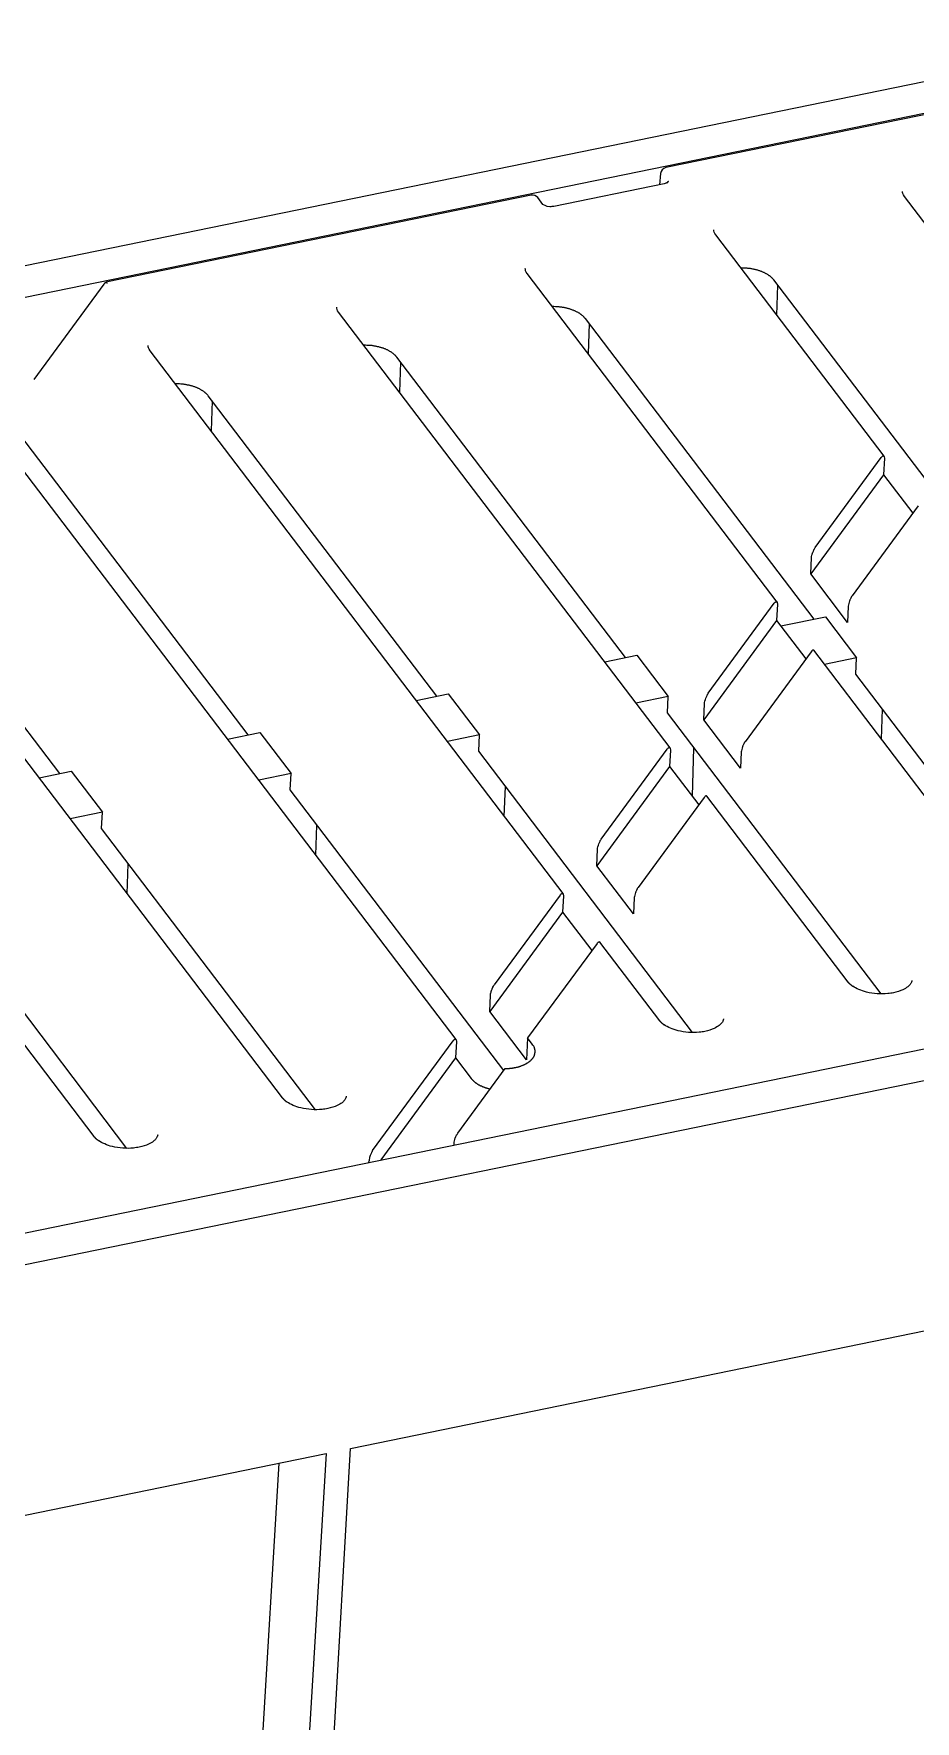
# Model space of a CAD drawing. Header units: millimetres. Extents: x 4267 to 8467, y 166 to 3136.
# Drawn here: x 5313.5 to 5374.9, y 1944.6 to 2062 of the extents above; entities that cross this region are included whole.
import ezdxf

# ---------------------------------------------------------------- set-up
doc = ezdxf.new("R2010")
doc.units = ezdxf.units.MM

msp = doc.modelspace()

# ---------------------------------------------------------------- linework, layer by layer
at = {"linetype": 'Continuous', "lineweight": 5}
for p, q in [((5135.58, 2009.62, 326.37), (5554.13, 2095.27, 326.37)), ((5137.03, 2007.72, 326.37), (5555.58, 2093.36, 326.37)), ((5392.65, 2059.91, 326.37), (5357.51, 2052.72, 326.37)), ((5357.15, 2052.3, 326.37), (5357.08, 2051.53, 326.37)), ((5348.15, 2050.8, 326.37), (5318.53, 2044.74, 326.37)), ((5348.96, 2050.15, 326.37), (5348.6, 2050.63, 326.37)), ((5357.4, 2051.59, 326.37), (5349.71, 2050.02, 326.37)), ((5380.16, 2042.79, 326.37), (5374.12, 2050.72, 326.37)), ((5372.71, 2032.64, 326.37), (5360.99, 2048.04, 326.37)), ((5318.39, 2044.62, 326.37), (5313.51, 2037.97, 326.37)), ((5365.26, 2022.49, 326.37), (5347.86, 2045.35, 326.37)), ((5380.96, 2023.99, 326.37), (5365.04, 2044.9, 326.37)), ((5365.3, 2044.55, 326.37), (5365.23, 2042.46, 326.37)), ((5357.81, 2012.34, 326.37), (5334.73, 2042.66, 326.37)), ((5367.83, 2021.3, 326.37), (5351.92, 2042.21, 326.37)), ((5352.18, 2041.87, 326.37), (5352.11, 2039.77, 326.37)), ((5350.36, 2002.2, 326.37), (5321.61, 2039.98, 326.37)), ((5354.7, 2018.62, 326.37), (5338.79, 2039.52, 326.37)), ((5339.05, 2039.18, 326.37), (5338.98, 2037.09, 326.37)), ((5179.91, 1951.38, 326.37), (5598.45, 2037.02, 326.37)), ((5341.57, 2015.93, 326.37), (5325.66, 2036.84, 326.37)), ((5325.92, 2036.49, 326.37), (5325.85, 2034.4, 326.37)), ((5181.36, 1949.47, 326.37), (5599.9, 2035.12, 326.37)), ((5342.91, 1992.05, 326.37), (5310.85, 2034.18, 326.37)), ((5328.44, 2013.24, 326.37), (5312.53, 2034.15, 326.37)), ((5367.92, 2026.28, 326.37), (5372.51, 2032.54, 326.37)), ((5372.73, 2032.49, 326.37), (5372.67, 2031.35, 326.37)), ((5315.32, 2010.56, 326.37), (5299.41, 2031.46, 326.37)), ((5372.67, 2031.35, 326.37), (5367.6, 2024.44, 326.37)), ((5372.67, 2031.35, 326.37), (5374.71, 2028.68, 326.37)), ((5375.08, 2029.18, 326.37), (5370.48, 2022.92, 326.37)), ((5367.6, 2024.44, 326.37), (5367.66, 2025.58, 326.37)), ((5330.83, 1987.98, 326.37), (5303.4, 2024.03, 326.37)), ((5370.17, 2021.07, 326.37), (5367.6, 2024.44, 326.37)), ((5360.47, 2016.14, 326.37), (5365.06, 2022.4, 326.37)), ((5365.28, 2022.34, 326.37), (5365.23, 2021.2, 326.37)), ((5365.23, 2021.2, 326.37), (5360.15, 2014.29, 326.37)), ((5365.23, 2021.2, 326.37), (5367.26, 2018.53, 326.37)), ((5365.51, 2020.83, 326.37), (5368.63, 2021.47, 326.37)), ((5368.63, 2021.47, 326.37), (5370.8, 2018.61, 326.37)), ((5370.22, 2022.21, 326.37), (5370.17, 2021.07, 326.37)), ((5353.26, 2018.32, 326.37), (5355.5, 2018.78, 326.37)), ((5355.5, 2018.78, 326.37), (5357.67, 2015.92, 326.37)), ((5367.63, 2019.03, 326.37), (5363.03, 2012.77, 326.37)), ((5383.34, 1998.73, 326.37), (5367.82, 2019.13, 326.37)), ((5370.8, 2018.61, 326.37), (5368.56, 2018.15, 326.37)), ((5370.74, 2017.47, 326.37), (5370.8, 2018.61, 326.37)), ((5385.64, 1997.9, 326.37), (5370.74, 2017.47, 326.37)), ((5340.13, 2015.63, 326.37), (5342.37, 2016.09, 326.37)), ((5342.37, 2016.09, 326.37), (5344.55, 2013.24, 326.37)), ((5357.67, 2015.92, 326.37), (5355.43, 2015.46, 326.37)), ((5357.62, 2014.78, 326.37), (5357.67, 2015.92, 326.37)), ((5360.15, 2014.29, 326.37), (5360.21, 2015.43, 326.37)), ((5372.51, 1995.22, 326.37), (5357.62, 2014.78, 326.37)), ((5362.72, 2010.92, 326.37), (5360.15, 2014.29, 326.37)), ((5372.53, 2012.94, 326.37), (5372.6, 2015.03, 326.37)), ((5317.71, 1985.3, 326.37), (5295.95, 2013.88, 326.37)), ((5327, 2012.95, 326.37), (5329.24, 2013.41, 326.37)), ((5329.24, 2013.41, 326.37), (5331.42, 2010.55, 326.37)), ((5344.55, 2013.24, 326.37), (5342.31, 2012.78, 326.37)), ((5344.49, 2012.1, 326.37), (5344.55, 2013.24, 326.37)), ((5359.38, 1992.53, 326.37), (5344.49, 2012.1, 326.37)), ((5353.02, 2005.99, 326.37), (5357.61, 2012.25, 326.37)), ((5357.83, 2012.19, 326.37), (5357.78, 2011.05, 326.37)), ((5359.36, 2008.97, 326.37), (5359.47, 2012.34, 326.37)), ((5362.77, 2012.06, 326.37), (5362.72, 2010.92, 326.37)), ((5313.88, 2010.26, 326.37), (5316.12, 2010.72, 326.37)), ((5316.12, 2010.72, 326.37), (5318.29, 2007.86, 326.37)), ((5331.42, 2010.55, 326.37), (5329.18, 2010.09, 326.37)), ((5331.36, 2009.41, 326.37), (5331.42, 2010.55, 326.37)), ((5357.78, 2011.05, 326.37), (5352.7, 2004.14, 326.37)), ((5357.78, 2011.05, 326.37), (5359.81, 2008.38, 326.37)), ((5346.23, 1989.88, 326.37), (5331.36, 2009.41, 326.37)), ((5346.27, 2007.56, 326.37), (5346.35, 2009.66, 326.37)), ((5360.18, 2008.88, 326.37), (5355.58, 2002.62, 326.37)), ((5370.22, 1996.04, 326.37), (5360.37, 2008.98, 326.37)), ((5318.29, 2007.86, 326.37), (5316.05, 2007.4, 326.37)), ((5318.23, 2006.72, 326.37), (5318.29, 2007.86, 326.37)), ((5333.12, 1987.16, 326.37), (5318.23, 2006.72, 326.37)), ((5333.15, 2004.88, 326.37), (5333.22, 2006.97, 326.37)), ((5352.7, 2004.14, 326.37), (5352.76, 2005.28, 326.37)), ((5320, 1984.47, 326.37), (5305.11, 2004.04, 326.37)), ((5320.02, 2002.19, 326.37), (5320.09, 2004.28, 326.37)), ((5355.27, 2000.78, 326.37), (5352.7, 2004.14, 326.37)), ((5350.16, 2002.1, 326.37), (5345.57, 1995.84, 326.37)), ((5350.38, 2002.05, 326.37), (5350.33, 2000.9, 326.37)), ((5355.32, 2001.92, 326.37), (5355.27, 2000.78, 326.37)), ((5350.33, 2000.9, 326.37), (5345.25, 1994, 326.37)), ((5350.33, 2000.9, 326.37), (5352.36, 1998.23, 326.37)), ((5357.09, 1993.35, 326.37), (5352.92, 1998.83, 326.37)), ((5352.73, 1998.73, 326.37), (5347.89, 1992.15, 326.37)), ((5345.25, 1994, 326.37), (5345.31, 1995.14, 326.37)), ((5347.82, 1990.63, 326.37), (5345.25, 1994, 326.37)), ((5337.1, 1984.31, 326.37), (5342.72, 1991.95, 326.37)), ((5342.93, 1991.9, 326.37), (5342.88, 1990.76, 326.37)), ((5347.89, 1992.15, 326.37), (5347.82, 1990.63, 326.37)), ((5348.22, 1991.71, 326.37), (5347.89, 1992.15, 326.37)), ((5342.88, 1990.76, 326.37), (5337.67, 1983.66, 326.37)), ((5342.88, 1990.76, 326.37), (5343.96, 1989.34, 326.37)), ((5343.03, 1985.52, 326.37), (5346.33, 1990.02, 326.37)), ((5342.77, 1984.7, 326.37), (5342.77, 1984.83, 326.37)), ((5336.84, 1983.49, 326.37), (5336.85, 1983.61, 326.37)), ((5335.55, 1963.59, 326.37), (5384.14, 1973.53, 326.37)), ((5330.95, 1883.11, 326.37), (5335.55, 1963.59, 326.37)), ((5286.37, 1953.53, 326.37), (5333.87, 1963.24, 326.37)), ((5330.58, 1962.57, 326.37), (5328.89, 1934.83, 326.37)), ((5333.87, 1963.24, 326.37), (5328.97, 1882.7, 326.37))]:
    msp.add_line(p, q, dxfattribs=at)
for points in [[(5357.51, 2052.72), (5357.51, 2052.72, -0.000016), (5357.51, 2052.72, -0.000016), (5357.51, 2052.72, -0.000016), (5357.51, 2052.72, -0.000016), (5357.51, 2052.72, -0.000016), (5357.51, 2052.72, -0.000016), (5357.51, 2052.72, -0.000016), (5357.51, 2052.72, -0.000016), (5357.51, 2052.72, -0.000016), (5357.51, 2052.72, -0.000016), (5357.51, 2052.72, -0.000016), (5357.51, 2052.72, -0.000016), (5357.51, 2052.72, -0.000016), (5357.51, 2052.72, -0.000017), (5357.51, 2052.72, -0.000016), (5357.51, 2052.72, -0.000016), (5357.51, 2052.72, -0.000017), (5357.51, 2052.72, -0.000017), (5357.51, 2052.72, -0.000016), (5357.51, 2052.72, -0.000015), (5357.51, 2052.72, -0.000017), (5357.51, 2052.72, -0.00002), (5357.51, 2052.72, -0.000015), (5357.51, 2052.72, -0.000005), (5357.51, 2052.72, -0.000022), (5357.51, 2052.72, -0.000037), (5357.51, 2052.72, -0.000018), (5357.51, 2052.72, -0.00001)], [(5357.56, 2051.65), (5357.56, 2051.65, 0.002247), (5357.57, 2051.65, 0.002278), (5357.57, 2051.65, 0.002304), (5357.58, 2051.66, 0.002322), (5357.58, 2051.66, 0.002345), (5357.58, 2051.66, 0.002367), (5357.59, 2051.66, 0.002391), (5357.59, 2051.67, 0.002414), (5357.6, 2051.67, 0.002439), (5357.6, 2051.67, 0.002462), (5357.6, 2051.67, 0.002488), (5357.61, 2051.68, 0.002513), (5357.61, 2051.68, 0.00254), (5357.61, 2051.68, 0.002565), (5357.62, 2051.68, 0.002593), (5357.62, 2051.69, 0.00262), (5357.62, 2051.69, 0.002649), (5357.63, 2051.69, 0.002676), (5357.63, 2051.69, 0.002707), (5357.63, 2051.7, 0.002736), (5357.64, 2051.7, 0.002766), (5357.64, 2051.7, 0.002795), (5357.64, 2051.7, 0.002829), (5357.65, 2051.71, 0.002864), (5357.65, 2051.71, 0.002891), (5357.65, 2051.71, 0.002905), (5357.66, 2051.72, 0.002964), (5357.66, 2051.72, 0.003057), (5357.66, 2051.72, 0.003006), (5357.66, 2051.72, 0.002838), (5357.67, 2051.73, 0.003166), (5357.67, 2051.73, 0.00382), (5357.67, 2051.73, 0.002941), (5357.67, 2051.74, 0.001021), (5357.68, 2051.74, 0.0042), (5357.68, 2051.74, 0.007392), (5357.68, 2051.75, 0.003688), (5357.69, 2051.75, 0.001972)], [(5357.59, 2051.67), (5357.59, 2051.67, 0.001613), (5357.6, 2051.67, 0.001627), (5357.6, 2051.67, 0.00164), (5357.6, 2051.67, 0.001651), (5357.6, 2051.67, 0.001664), (5357.6, 2051.68, 0.001676), (5357.61, 2051.68, 0.001688), (5357.61, 2051.68, 0.001701), (5357.61, 2051.68, 0.001714), (5357.61, 2051.68, 0.001726), (5357.61, 2051.68, 0.00174), (5357.62, 2051.69, 0.001753), (5357.62, 2051.69, 0.001766), (5357.62, 2051.69, 0.001779), (5357.62, 2051.69, 0.001793), (5357.62, 2051.69, 0.001807), (5357.63, 2051.69, 0.001821), (5357.63, 2051.7, 0.001835), (5357.63, 2051.7, 0.001849), (5357.63, 2051.7, 0.001863), (5357.63, 2051.7, 0.001878), (5357.63, 2051.7, 0.001891), (5357.64, 2051.7, 0.001908), (5357.64, 2051.71, 0.001925), (5357.64, 2051.71, 0.001936), (5357.64, 2051.71, 0.001939), (5357.64, 2051.71, 0.001971), (5357.64, 2051.71, 0.002027), (5357.65, 2051.71, 0.001985), (5357.65, 2051.72, 0.001867), (5357.65, 2051.72, 0.002076), (5357.65, 2051.72, 0.002496), (5357.65, 2051.72, 0.001912), (5357.65, 2051.72, 0.000659), (5357.65, 2051.73, 0.002721), (5357.66, 2051.73, 0.004753), (5357.66, 2051.73, 0.002355), (5357.66, 2051.73, 0.001255)], [(5357.69, 2051.75), (5357.69, 2051.75, 0.003226), (5357.68, 2051.75, 0.00324), (5357.68, 2051.75, 0.003251), (5357.68, 2051.74, 0.003261), (5357.67, 2051.74, 0.003272), (5357.67, 2051.74, 0.003281), (5357.67, 2051.74, 0.003291), (5357.66, 2051.74, 0.003299), (5357.66, 2051.73, 0.003307), (5357.66, 2051.73, 0.003315), (5357.65, 2051.73, 0.003321), (5357.65, 2051.73, 0.003325), (5357.65, 2051.72, 0.003334), (5357.64, 2051.72, 0.003344), (5357.64, 2051.72, 0.003341), (5357.64, 2051.72, 0.003324), (5357.64, 2051.71, 0.003356), (5357.63, 2051.71, 0.003424), (5357.63, 2051.71, 0.003332), (5357.63, 2051.7, 0.003116), (5357.63, 2051.7, 0.003433), (5357.62, 2051.7, 0.004081), (5357.62, 2051.7, 0.003113), (5357.62, 2051.69, 0.001098), (5357.62, 2051.69, 0.004361), (5357.61, 2051.69, 0.007493), (5357.61, 2051.68, 0.003683), (5357.6, 2051.68, 0.00196)], [(5348.15, 2050.8), (5348.15, 2050.8, 0.000016), (5348.15, 2050.8, 0.000016), (5348.15, 2050.8, 0.000016), (5348.15, 2050.8, 0.000016), (5348.15, 2050.8, 0.000016), (5348.15, 2050.8, 0.000016), (5348.15, 2050.8, 0.000016), (5348.15, 2050.8, 0.000016), (5348.15, 2050.8, 0.000016), (5348.15, 2050.8, 0.000016), (5348.15, 2050.8, 0.000016), (5348.15, 2050.8, 0.000016), (5348.15, 2050.8, 0.000016), (5348.15, 2050.8, 0.000016), (5348.15, 2050.8, 0.000016), (5348.15, 2050.8, 0.000016), (5348.15, 2050.8, 0.000016), (5348.15, 2050.8, 0.000017), (5348.15, 2050.8, 0.000016), (5348.15, 2050.8, 0.000015), (5348.15, 2050.8, 0.000017), (5348.15, 2050.8, 0.00002), (5348.15, 2050.8, 0.000015), (5348.15, 2050.8, 0.000005), (5348.15, 2050.8, 0.000021), (5348.15, 2050.8, 0.000037), (5348.15, 2050.8, 0.000018), (5348.15, 2050.8, 0.00001)], [(5365.04, 2044.9), (5365.01, 2044.94, 0.012485), (5364.97, 2044.98, 0.011397), (5364.93, 2045.03, 0.010733), (5364.88, 2045.07, 0.010588), (5364.83, 2045.12, 0.010233), (5364.78, 2045.16, 0.009865), (5364.72, 2045.2, 0.009466), (5364.66, 2045.24, 0.009174), (5364.6, 2045.28, 0.008829), (5364.53, 2045.32, 0.008551), (5364.46, 2045.36, 0.008239), (5364.39, 2045.4, 0.007989), (5364.31, 2045.43, 0.007726), (5364.23, 2045.47, 0.007521), (5364.15, 2045.5, 0.007275), (5364.06, 2045.53, 0.007049), (5363.97, 2045.56, 0.006912), (5363.88, 2045.59, 0.006873), (5363.79, 2045.61, 0.006538), (5363.7, 2045.63, 0.006021), (5363.61, 2045.65, 0.006461), (5363.51, 2045.67, 0.007463), (5363.41, 2045.69, 0.005682), (5363.32, 2045.7, 0.002193), (5363.23, 2045.71, 0.007661), (5363.12, 2045.72, 0.012902), (5362.96, 2045.73, 0.006434), (5362.74, 2045.73, 0.003461)], [(5351.92, 2042.21), (5351.88, 2042.25, 0.012485), (5351.84, 2042.3, 0.011397), (5351.8, 2042.34, 0.010733), (5351.75, 2042.39, 0.010588), (5351.7, 2042.43, 0.010233), (5351.65, 2042.47, 0.009865), (5351.59, 2042.51, 0.009466), (5351.53, 2042.56, 0.009174), (5351.47, 2042.6, 0.008829), (5351.4, 2042.64, 0.008551), (5351.33, 2042.67, 0.008239), (5351.26, 2042.71, 0.007989), (5351.18, 2042.75, 0.007726), (5351.1, 2042.78, 0.007521), (5351.02, 2042.81, 0.007275), (5350.93, 2042.84, 0.007048), (5350.85, 2042.87, 0.006912), (5350.76, 2042.9, 0.006873), (5350.67, 2042.92, 0.006538), (5350.57, 2042.95, 0.006021), (5350.48, 2042.97, 0.006461), (5350.38, 2042.99, 0.007463), (5350.28, 2043, 0.005682), (5350.19, 2043.01, 0.002193), (5350.1, 2043.03, 0.007661), (5350, 2043.03, 0.012902), (5349.83, 2043.04, 0.006434), (5349.61, 2043.05, 0.003461)], [(5338.79, 2039.52), (5338.75, 2039.57, 0.012485), (5338.71, 2039.61, 0.011397), (5338.67, 2039.66, 0.010733), (5338.63, 2039.7, 0.010588), (5338.58, 2039.74, 0.010233), (5338.52, 2039.79, 0.009865), (5338.47, 2039.83, 0.009466), (5338.41, 2039.87, 0.009174), (5338.34, 2039.91, 0.008829), (5338.27, 2039.95, 0.008551), (5338.2, 2039.99, 0.008239), (5338.13, 2040.03, 0.007989), (5338.05, 2040.06, 0.007726), (5337.97, 2040.1, 0.007521), (5337.89, 2040.13, 0.007275), (5337.81, 2040.16, 0.007048), (5337.72, 2040.19, 0.006912), (5337.63, 2040.21, 0.006873), (5337.54, 2040.24, 0.006538), (5337.44, 2040.26, 0.006021), (5337.35, 2040.28, 0.006461), (5337.26, 2040.3, 0.007463), (5337.16, 2040.31, 0.005682), (5337.06, 2040.33, 0.002193), (5336.98, 2040.34, 0.007661), (5336.87, 2040.35, 0.012902), (5336.7, 2040.35, 0.006434), (5336.49, 2040.36, 0.003461)], [(5325.66, 2036.84), (5325.63, 2036.88, 0.012485), (5325.59, 2036.93, 0.011397), (5325.54, 2036.97, 0.010733), (5325.5, 2037.01, 0.010588), (5325.45, 2037.06, 0.010233), (5325.4, 2037.1, 0.009865), (5325.34, 2037.14, 0.009466), (5325.28, 2037.18, 0.009174), (5325.21, 2037.22, 0.008829), (5325.15, 2037.26, 0.008551), (5325.08, 2037.3, 0.008239), (5325, 2037.34, 0.007989), (5324.93, 2037.38, 0.007726), (5324.85, 2037.41, 0.007521), (5324.76, 2037.44, 0.007275), (5324.68, 2037.47, 0.007048), (5324.59, 2037.5, 0.006912), (5324.5, 2037.53, 0.006873), (5324.41, 2037.55, 0.006538), (5324.32, 2037.57, 0.006021), (5324.22, 2037.59, 0.006461), (5324.13, 2037.61, 0.007463), (5324.03, 2037.63, 0.005682), (5323.93, 2037.64, 0.002193), (5323.85, 2037.65, 0.007661), (5323.74, 2037.66, 0.012902), (5323.58, 2037.67, 0.006434), (5323.36, 2037.67, 0.003461)], [(5370.16, 1996.09), (5370.17, 1996.09, 0.002112), (5370.17, 1996.08, 0.002052), (5370.18, 1996.07, 0.002026), (5370.19, 1996.06, 0.00204), (5370.19, 1996.05, 0.002038), (5370.2, 1996.04, 0.002033), (5370.21, 1996.04, 0.002025), (5370.22, 1996.03, 0.002024), (5370.22, 1996.02, 0.002017), (5370.23, 1996.01, 0.002015), (5370.24, 1996, 0.002008), (5370.25, 1995.99, 0.002006), (5370.25, 1995.99, 0.001998), (5370.26, 1995.98, 0.001996), (5370.27, 1995.97, 0.001988), (5370.28, 1995.96, 0.001986), (5370.29, 1995.95, 0.001977), (5370.3, 1995.94, 0.001975), (5370.3, 1995.93, 0.001967), (5370.31, 1995.93, 0.001965), (5370.32, 1995.92, 0.001955), (5370.33, 1995.91, 0.001952), (5370.34, 1995.9, 0.001945), (5370.35, 1995.89, 0.001946), (5370.36, 1995.88, 0.001931), (5370.37, 1995.87, 0.001915), (5370.38, 1995.87, 0.001925), (5370.39, 1995.86, 0.001965), (5370.4, 1995.85, 0.001894), (5370.41, 1995.84, 0.001755), (5370.42, 1995.83, 0.001947), (5370.43, 1995.82, 0.002338), (5370.45, 1995.81, 0.001732), (5370.46, 1995.8, 0.000528), (5370.47, 1995.8, 0.002495), (5370.48, 1995.79, 0.004262), (5370.5, 1995.77, 0.002017), (5370.53, 1995.75, 0.001043)], [(5357.03, 1993.41), (5357.04, 1993.4, 0.002112), (5357.05, 1993.39, 0.002052), (5357.05, 1993.38, 0.002026), (5357.06, 1993.37, 0.00204), (5357.07, 1993.37, 0.002038), (5357.07, 1993.36, 0.002033), (5357.08, 1993.35, 0.002025), (5357.09, 1993.34, 0.002025), (5357.09, 1993.33, 0.002017), (5357.1, 1993.32, 0.002016), (5357.11, 1993.32, 0.002008), (5357.12, 1993.31, 0.002006), (5357.13, 1993.3, 0.001998), (5357.13, 1993.29, 0.001996), (5357.14, 1993.28, 0.001988), (5357.15, 1993.27, 0.001986), (5357.16, 1993.27, 0.001978), (5357.17, 1993.26, 0.001975), (5357.18, 1993.25, 0.001967), (5357.19, 1993.24, 0.001965), (5357.19, 1993.23, 0.001956), (5357.2, 1993.22, 0.001952), (5357.21, 1993.21, 0.001945), (5357.22, 1993.2, 0.001946), (5357.23, 1993.2, 0.001931), (5357.24, 1993.19, 0.001915), (5357.25, 1993.18, 0.001925), (5357.26, 1993.17, 0.001965), (5357.27, 1993.16, 0.001894), (5357.29, 1993.15, 0.001755), (5357.3, 1993.14, 0.001947), (5357.31, 1993.13, 0.002339), (5357.32, 1993.13, 0.001732), (5357.33, 1993.12, 0.000528), (5357.34, 1993.11, 0.002495), (5357.35, 1993.1, 0.004262), (5357.37, 1993.08, 0.002017), (5357.4, 1993.06, 0.001043)], [(5346.33, 1990.02), (5346.41, 1990.02, 0.005259), (5346.5, 1990.03, 0.00519), (5346.58, 1990.03, 0.005204), (5346.66, 1990.04, 0.005358), (5346.75, 1990.05, 0.00548), (5346.83, 1990.06, 0.005588), (5346.91, 1990.07, 0.005707), (5346.99, 1990.09, 0.005853), (5347.07, 1990.1, 0.006004), (5347.15, 1990.12, 0.006166), (5347.23, 1990.14, 0.006343), (5347.31, 1990.16, 0.006531), (5347.38, 1990.19, 0.00674), (5347.45, 1990.21, 0.006954), (5347.52, 1990.24, 0.007196), (5347.59, 1990.27, 0.007439), (5347.66, 1990.3, 0.007719), (5347.72, 1990.33, 0.007993), (5347.78, 1990.36, 0.008308), (5347.84, 1990.39, 0.008606), (5347.9, 1990.43, 0.008968), (5347.95, 1990.46, 0.009317), (5348, 1990.5, 0.009681), (5348.05, 1990.53, 0.009971), (5348.09, 1990.57, 0.010515), (5348.13, 1990.61, 0.011003), (5348.17, 1990.65, 0.011457), (5348.21, 1990.69, 0.012165), (5348.24, 1990.73, 0.012842), (5348.27, 1990.78, 0.013486), (5348.3, 1990.82, 0.014123), (5348.33, 1990.87, 0.014768), (5348.35, 1990.91, 0.015386), (5348.37, 1990.96, 0.015968), (5348.38, 1991.01, 0.016418), (5348.4, 1991.05, 0.016723), (5348.4, 1991.1, 0.017148), (5348.41, 1991.15, 0.01764), (5348.41, 1991.2, 0.017235), (5348.41, 1991.25, 0.016111), (5348.41, 1991.3, 0.01743), (5348.4, 1991.34, 0.020118), (5348.39, 1991.39, 0.015114), (5348.37, 1991.44, 0.00572), (5348.36, 1991.48, 0.019941), (5348.34, 1991.53, 0.031747), (5348.29, 1991.61, 0.014766), (5348.22, 1991.71, 0.007661)], [(5343.96, 1989.34), (5343.98, 1989.31, 0.008335), (5344.01, 1989.28, 0.007885), (5344.04, 1989.25, 0.007582), (5344.06, 1989.22, 0.007478), (5344.09, 1989.19, 0.007293), (5344.13, 1989.16, 0.007103), (5344.16, 1989.13, 0.006897), (5344.19, 1989.1, 0.006734), (5344.23, 1989.07, 0.006546), (5344.27, 1989.04, 0.006386), (5344.31, 1989.01, 0.006207), (5344.35, 1988.98, 0.006054), (5344.39, 1988.96, 0.005894), (5344.43, 1988.93, 0.005764), (5344.48, 1988.9, 0.005599), (5344.53, 1988.88, 0.005437), (5344.57, 1988.85, 0.005346), (5344.62, 1988.83, 0.005329), (5344.67, 1988.81, 0.005055), (5344.72, 1988.78, 0.004628), (5344.78, 1988.76, 0.00499), (5344.83, 1988.74, 0.005796), (5344.89, 1988.72, 0.004314), (5344.94, 1988.7, 0.001511), (5344.99, 1988.68, 0.005908), (5345.05, 1988.66, 0.009808), (5345.16, 1988.64, 0.004691), (5345.29, 1988.6, 0.002461)], [(5330.78, 1988.03), (5330.79, 1988.03, 0.002114), (5330.79, 1988.02, 0.002053), (5330.8, 1988.01, 0.002027), (5330.8, 1988, 0.002042), (5330.81, 1987.99, 0.00204), (5330.82, 1987.99, 0.002036), (5330.83, 1987.98, 0.002027), (5330.83, 1987.97, 0.002027), (5330.84, 1987.96, 0.00202), (5330.85, 1987.95, 0.002019), (5330.85, 1987.94, 0.002012), (5330.86, 1987.94, 0.00201), (5330.87, 1987.93, 0.002003), (5330.88, 1987.92, 0.002001), (5330.89, 1987.91, 0.001993), (5330.9, 1987.9, 0.001991), (5330.9, 1987.89, 0.001983), (5330.91, 1987.88, 0.001981), (5330.92, 1987.88, 0.001973), (5330.93, 1987.87, 0.001972), (5330.94, 1987.86, 0.001963), (5330.95, 1987.85, 0.001959), (5330.96, 1987.84, 0.001953), (5330.97, 1987.83, 0.001954), (5330.98, 1987.82, 0.00194), (5330.99, 1987.82, 0.001924), (5331, 1987.81, 0.001935), (5331.01, 1987.8, 0.001975), (5331.02, 1987.79, 0.001904), (5331.03, 1987.78, 0.001765), (5331.04, 1987.77, 0.001958), (5331.05, 1987.76, 0.002353), (5331.06, 1987.75, 0.001743), (5331.07, 1987.74, 0.00053), (5331.08, 1987.74, 0.002511), (5331.1, 1987.73, 0.004292), (5331.12, 1987.71, 0.002031), (5331.15, 1987.69, 0.00105)], [(5317.65, 1985.35), (5317.66, 1985.34, 0.002114), (5317.66, 1985.33, 0.002053), (5317.67, 1985.32, 0.002028), (5317.68, 1985.32, 0.002042), (5317.68, 1985.31, 0.00204), (5317.69, 1985.3, 0.002036), (5317.7, 1985.29, 0.002028), (5317.7, 1985.28, 0.002028), (5317.71, 1985.27, 0.002021), (5317.72, 1985.27, 0.002019), (5317.73, 1985.26, 0.002012), (5317.74, 1985.25, 0.002011), (5317.74, 1985.24, 0.002003), (5317.75, 1985.23, 0.002001), (5317.76, 1985.22, 0.001993), (5317.77, 1985.22, 0.001992), (5317.78, 1985.21, 0.001984), (5317.78, 1985.2, 0.001982), (5317.79, 1985.19, 0.001973), (5317.8, 1985.18, 0.001972), (5317.81, 1985.17, 0.001963), (5317.82, 1985.16, 0.001959), (5317.83, 1985.15, 0.001953), (5317.84, 1985.15, 0.001954), (5317.85, 1985.14, 0.00194), (5317.86, 1985.13, 0.001924), (5317.87, 1985.12, 0.001935), (5317.88, 1985.11, 0.001975), (5317.89, 1985.1, 0.001904), (5317.9, 1985.09, 0.001765), (5317.91, 1985.08, 0.001958), (5317.92, 1985.08, 0.002353), (5317.94, 1985.07, 0.001743), (5317.95, 1985.06, 0.00053), (5317.96, 1985.05, 0.002511), (5317.97, 1985.04, 0.004292), (5317.99, 1985.03, 0.002031), (5318.02, 1985.01, 0.00105)]]:
    msp.add_lwpolyline(points, format="xyb", dxfattribs=at)
for points in [[(5357.51, 2052.72, 326.37), (5357.31, 2052.68, 326.37), (5357.16, 2052.5, 326.37), (5357.15, 2052.3, 326.37)], [(5357.59, 2051.67, 326.37), (5357.57, 2051.65, 326.37), (5357.49, 2051.61, 326.37), (5357.4, 2051.59, 326.37)], [(5348.6, 2050.63, 326.37), (5348.5, 2050.77, 326.37), (5348.31, 2050.84, 326.37), (5348.15, 2050.8, 326.37)], [(5374.12, 2050.72, 326.37), (5374.01, 2050.86, 326.37), (5373.98, 2050.98, 326.37), (5373.98, 2051.07, 326.37)], [(5360.99, 2048.04, 326.37), (5360.88, 2048.18, 326.37), (5360.85, 2048.29, 326.37), (5360.86, 2048.39, 326.37)], [(5347.86, 2045.35, 326.37), (5347.75, 2045.49, 326.37), (5347.73, 2045.6, 326.37), (5347.73, 2045.7, 326.37)], [(5334.73, 2042.66, 326.37), (5334.63, 2042.8, 326.37), (5334.6, 2042.92, 326.37), (5334.6, 2043.02, 326.37)], [(5321.61, 2039.98, 326.37), (5321.5, 2040.12, 326.37), (5321.47, 2040.23, 326.37), (5321.47, 2040.33, 326.37)]]:
    msp.add_open_spline(points, degree=3, dxfattribs=at)
for points, knots in [([(5349.71, 2050.02, 326.37), (5349.63, 2050.01, 326.37), (5349.28, 2049.96, 326.37), (5348.95, 2050.14, 326.37), (5348.96, 2050.15, 326.37)], [0, 0, 0, 0, 0.272685, 1, 1, 1, 1]), ([(5318.39, 2044.62, 326.37), (5318.42, 2044.65, 326.37), (5318.44, 2044.68, 326.37), (5318.47, 2044.7, 326.37), (5318.47, 2044.71, 326.37), (5318.51, 2044.74, 326.37), (5318.53, 2044.74, 326.37), (5318.57, 2044.74, 326.37), (5318.58, 2044.73, 326.37), (5318.6, 2044.7, 326.37), (5318.6, 2044.69, 326.37), (5318.6, 2044.68, 326.37), (5318.61, 2044.67, 326.37), (5318.61, 2044.67, 326.37)], [0, 0, 0, 0, 0.1875, 0.1875, 0.25, 0.25, 0.5, 0.5, 0.6875, 0.6875, 0.75, 0.75, 0.8050392, 0.8050392, 0.8050392, 0.8050392]), ([(5372.51, 2032.54, 326.37), (5372.53, 2032.57, 326.37), (5372.55, 2032.59, 326.37), (5372.57, 2032.61, 326.37), (5372.58, 2032.62, 326.37), (5372.59, 2032.63, 326.37), (5372.59, 2032.63, 326.37), (5372.59, 2032.63, 326.37), (5372.6, 2032.64, 326.37), (5372.6, 2032.64, 326.37), (5372.6, 2032.64, 326.37), (5372.61, 2032.65, 326.37), (5372.63, 2032.66, 326.37), (5372.65, 2032.66, 326.37), (5372.65, 2032.66, 326.37), (5372.66, 2032.66, 326.37), (5372.67, 2032.66, 326.37), (5372.67, 2032.66, 326.37), (5372.67, 2032.66, 326.37), (5372.72, 2032.65, 326.37), (5372.74, 2032.58, 326.37), (5372.73, 2032.49, 326.37)], [0, 0, 0, 0, 0.125, 0.125, 0.1875, 0.1875, 0.21875, 0.234375, 0.242188, 0.242188, 0.25, 0.25, 0.375, 0.375, 0.4375, 0.4375, 0.46875, 0.46875, 0.5, 0.5, 1, 1, 1, 1]), ([(5367.66, 2025.58, 326.37), (5367.66, 2025.63, 326.37), (5367.67, 2025.68, 326.37), (5367.69, 2025.78, 326.37), (5367.7, 2025.81, 326.37), (5367.71, 2025.86, 326.37), (5367.72, 2025.88, 326.37), (5367.73, 2025.91, 326.37), (5367.74, 2025.93, 326.37), (5367.74, 2025.94, 326.37), (5367.75, 2025.97, 326.37), (5367.77, 2026.01, 326.37), (5367.79, 2026.05, 326.37), (5367.8, 2026.07, 326.37), (5367.81, 2026.1, 326.37), (5367.81, 2026.11, 326.37), (5367.82, 2026.12, 326.37), (5367.82, 2026.13, 326.37), (5367.83, 2026.13, 326.37), (5367.83, 2026.14, 326.37), (5367.85, 2026.17, 326.37), (5367.88, 2026.23, 326.37), (5367.92, 2026.28, 326.37)], [0, 0, 0, 0, 0.25, 0.25, 0.375, 0.375, 0.4375, 0.46875, 0.46875, 0.5, 0.5, 0.625, 0.625, 0.6875, 0.6875, 0.71875, 0.734375, 0.742188, 0.742188, 0.75, 0.75, 1, 1, 1, 1]), ([(5365.06, 2022.4, 326.37), (5365.08, 2022.42, 326.37), (5365.1, 2022.44, 326.37), (5365.12, 2022.47, 326.37), (5365.13, 2022.47, 326.37), (5365.14, 2022.48, 326.37), (5365.14, 2022.48, 326.37), (5365.15, 2022.49, 326.37), (5365.15, 2022.49, 326.37), (5365.15, 2022.49, 326.37), (5365.15, 2022.49, 326.37), (5365.17, 2022.5, 326.37), (5365.18, 2022.51, 326.37), (5365.2, 2022.51, 326.37), (5365.21, 2022.52, 326.37), (5365.21, 2022.52, 326.37), (5365.22, 2022.52, 326.37), (5365.22, 2022.52, 326.37), (5365.22, 2022.52, 326.37), (5365.27, 2022.5, 326.37), (5365.29, 2022.43, 326.37), (5365.28, 2022.34, 326.37)], [0, 0, 0, 0, 0.125, 0.125, 0.1875, 0.1875, 0.21875, 0.234375, 0.242188, 0.242188, 0.25, 0.25, 0.375, 0.375, 0.4375, 0.4375, 0.46875, 0.46875, 0.5, 0.5, 1, 1, 1, 1]), ([(5370.48, 2022.92, 326.37), (5370.46, 2022.89, 326.37), (5370.44, 2022.86, 326.37), (5370.42, 2022.82, 326.37), (5370.41, 2022.81, 326.37), (5370.4, 2022.79, 326.37), (5370.4, 2022.79, 326.37), (5370.39, 2022.78, 326.37), (5370.39, 2022.77, 326.37), (5370.39, 2022.77, 326.37), (5370.39, 2022.77, 326.37), (5370.37, 2022.74, 326.37), (5370.36, 2022.7, 326.37), (5370.34, 2022.65, 326.37), (5370.33, 2022.64, 326.37), (5370.32, 2022.61, 326.37), (5370.32, 2022.61, 326.37), (5370.31, 2022.59, 326.37), (5370.31, 2022.58, 326.37), (5370.26, 2022.44, 326.37), (5370.23, 2022.31, 326.37), (5370.22, 2022.21, 326.37)], [0, 0, 0, 0, 0.125, 0.125, 0.1875, 0.1875, 0.21875, 0.234375, 0.242188, 0.242188, 0.25, 0.25, 0.375, 0.375, 0.4375, 0.4375, 0.46875, 0.46875, 0.5, 0.5, 1, 1, 1, 1]), ([(5367.82, 2019.13, 326.37), (5367.82, 2019.13, 326.37), (5367.82, 2019.13, 326.37), (5367.81, 2019.13, 326.37), (5367.81, 2019.14, 326.37), (5367.8, 2019.14, 326.37), (5367.79, 2019.15, 326.37), (5367.79, 2019.15, 326.37), (5367.78, 2019.15, 326.37), (5367.77, 2019.15, 326.37), (5367.75, 2019.14, 326.37), (5367.74, 2019.14, 326.37), (5367.73, 2019.13, 326.37), (5367.73, 2019.13, 326.37), (5367.72, 2019.13, 326.37), (5367.72, 2019.12, 326.37), (5367.71, 2019.12, 326.37), (5367.71, 2019.12, 326.37), (5367.69, 2019.11, 326.37), (5367.67, 2019.08, 326.37), (5367.63, 2019.03, 326.37)], [0.3658305, 0.3658305, 0.3658305, 0.3658305, 0.375, 0.375, 0.4375, 0.46875, 0.46875, 0.5, 0.5, 0.625, 0.625, 0.6875, 0.6875, 0.71875, 0.734375, 0.7421875, 0.7421875, 0.75, 0.75, 1, 1, 1, 1]), ([(5360.21, 2015.43, 326.37), (5360.21, 2015.48, 326.37), (5360.22, 2015.53, 326.37), (5360.24, 2015.61, 326.37), (5360.24, 2015.63, 326.37), (5360.26, 2015.69, 326.37), (5360.27, 2015.74, 326.37), (5360.32, 2015.86, 326.37), (5360.35, 2015.93, 326.37), (5360.39, 2016, 326.37), (5360.39, 2016.02, 326.37), (5360.42, 2016.07, 326.37), (5360.44, 2016.1, 326.37), (5360.47, 2016.14, 326.37)], [0, 0, 0, 0, 0.25, 0.25, 0.3125, 0.3125, 0.5, 0.5, 0.75, 0.75, 0.8125, 0.8125, 1, 1, 1, 1]), ([(5357.61, 2012.25, 326.37), (5357.63, 2012.28, 326.37), (5357.65, 2012.3, 326.37), (5357.67, 2012.32, 326.37), (5357.68, 2012.32, 326.37), (5357.69, 2012.33, 326.37), (5357.69, 2012.34, 326.37), (5357.7, 2012.34, 326.37), (5357.7, 2012.34, 326.37), (5357.7, 2012.34, 326.37), (5357.7, 2012.34, 326.37), (5357.72, 2012.35, 326.37), (5357.73, 2012.36, 326.37), (5357.75, 2012.37, 326.37), (5357.76, 2012.37, 326.37), (5357.76, 2012.37, 326.37), (5357.77, 2012.37, 326.37), (5357.77, 2012.37, 326.37), (5357.77, 2012.37, 326.37), (5357.82, 2012.36, 326.37), (5357.84, 2012.29, 326.37), (5357.83, 2012.19, 326.37)], [0, 0, 0, 0, 0.125, 0.125, 0.1875, 0.1875, 0.21875, 0.234375, 0.242188, 0.242188, 0.25, 0.25, 0.375, 0.375, 0.4375, 0.4375, 0.46875, 0.46875, 0.5, 0.5, 1, 1, 1, 1]), ([(5363.03, 2012.77, 326.37), (5363.01, 2012.74, 326.37), (5362.99, 2012.71, 326.37), (5362.97, 2012.68, 326.37), (5362.96, 2012.66, 326.37), (5362.95, 2012.65, 326.37), (5362.95, 2012.64, 326.37), (5362.95, 2012.63, 326.37), (5362.94, 2012.63, 326.37), (5362.94, 2012.62, 326.37), (5362.94, 2012.62, 326.37), (5362.92, 2012.59, 326.37), (5362.91, 2012.56, 326.37), (5362.89, 2012.51, 326.37), (5362.88, 2012.49, 326.37), (5362.87, 2012.47, 326.37), (5362.87, 2012.46, 326.37), (5362.86, 2012.44, 326.37), (5362.86, 2012.44, 326.37), (5362.81, 2012.29, 326.37), (5362.78, 2012.16, 326.37), (5362.77, 2012.06, 326.37)], [0, 0, 0, 0, 0.125, 0.125, 0.1875, 0.1875, 0.21875, 0.234375, 0.242188, 0.242188, 0.25, 0.25, 0.375, 0.375, 0.4375, 0.4375, 0.46875, 0.46875, 0.5, 0.5, 1, 1, 1, 1]), ([(5360.37, 2008.98, 326.37), (5360.37, 2008.98, 326.37), (5360.37, 2008.98, 326.37), (5360.36, 2008.99, 326.37), (5360.36, 2008.99, 326.37), (5360.35, 2009, 326.37), (5360.34, 2009, 326.37), (5360.34, 2009, 326.37), (5360.33, 2009, 326.37), (5360.32, 2009, 326.37), (5360.3, 2009, 326.37), (5360.29, 2008.99, 326.37), (5360.28, 2008.99, 326.37), (5360.28, 2008.98, 326.37), (5360.27, 2008.98, 326.37), (5360.27, 2008.98, 326.37), (5360.27, 2008.98, 326.37), (5360.26, 2008.97, 326.37), (5360.25, 2008.96, 326.37), (5360.22, 2008.94, 326.37), (5360.18, 2008.88, 326.37)], [0.3658306, 0.3658306, 0.3658306, 0.3658306, 0.375, 0.375, 0.4375, 0.46875, 0.46875, 0.5, 0.5, 0.625, 0.625, 0.6875, 0.6875, 0.71875, 0.734375, 0.7421875, 0.7421875, 0.75, 0.75, 1, 1, 1, 1]), ([(5352.76, 2005.28, 326.37), (5352.76, 2005.33, 326.37), (5352.77, 2005.39, 326.37), (5352.79, 2005.46, 326.37), (5352.79, 2005.48, 326.37), (5352.81, 2005.55, 326.37), (5352.83, 2005.6, 326.37), (5352.87, 2005.72, 326.37), (5352.9, 2005.78, 326.37), (5352.94, 2005.86, 326.37), (5352.94, 2005.87, 326.37), (5352.97, 2005.92, 326.37), (5353, 2005.96, 326.37), (5353.02, 2005.99, 326.37)], [0, 0, 0, 0, 0.25, 0.25, 0.3125, 0.3125, 0.5, 0.5, 0.75, 0.75, 0.8125, 0.8125, 1, 1, 1, 1]), ([(5355.58, 2002.62, 326.37), (5355.56, 2002.59, 326.37), (5355.54, 2002.57, 326.37), (5355.52, 2002.53, 326.37), (5355.51, 2002.52, 326.37), (5355.51, 2002.5, 326.37), (5355.5, 2002.49, 326.37), (5355.5, 2002.48, 326.37), (5355.49, 2002.48, 326.37), (5355.49, 2002.48, 326.37), (5355.49, 2002.48, 326.37), (5355.47, 2002.44, 326.37), (5355.46, 2002.41, 326.37), (5355.44, 2002.36, 326.37), (5355.43, 2002.34, 326.37), (5355.42, 2002.32, 326.37), (5355.42, 2002.31, 326.37), (5355.41, 2002.3, 326.37), (5355.41, 2002.29, 326.37), (5355.36, 2002.14, 326.37), (5355.33, 2002.01, 326.37), (5355.32, 2001.92, 326.37)], [0, 0, 0, 0, 0.125, 0.125, 0.1875, 0.1875, 0.21875, 0.234375, 0.242188, 0.242188, 0.25, 0.25, 0.375, 0.375, 0.4375, 0.4375, 0.46875, 0.46875, 0.5, 0.5, 1, 1, 1, 1]), ([(5350.16, 2002.1, 326.37), (5350.18, 2002.13, 326.37), (5350.2, 2002.15, 326.37), (5350.22, 2002.17, 326.37), (5350.23, 2002.18, 326.37), (5350.24, 2002.18, 326.37), (5350.24, 2002.19, 326.37), (5350.25, 2002.19, 326.37), (5350.25, 2002.19, 326.37), (5350.25, 2002.19, 326.37), (5350.25, 2002.19, 326.37), (5350.27, 2002.21, 326.37), (5350.28, 2002.21, 326.37), (5350.3, 2002.22, 326.37), (5350.31, 2002.22, 326.37), (5350.31, 2002.22, 326.37), (5350.32, 2002.22, 326.37), (5350.32, 2002.22, 326.37), (5350.32, 2002.22, 326.37), (5350.37, 2002.21, 326.37), (5350.39, 2002.14, 326.37), (5350.38, 2002.05, 326.37)], [0, 0, 0, 0, 0.125, 0.125, 0.1875, 0.1875, 0.21875, 0.234375, 0.242188, 0.242188, 0.25, 0.25, 0.375, 0.375, 0.4375, 0.4375, 0.46875, 0.46875, 0.5, 0.5, 1, 1, 1, 1]), ([(5352.73, 1998.73, 326.37), (5352.75, 1998.77, 326.37), (5352.77, 1998.79, 326.37), (5352.8, 1998.82, 326.37), (5352.81, 1998.82, 326.37), (5352.84, 1998.85, 326.37), (5352.87, 1998.86, 326.37), (5352.9, 1998.85, 326.37), (5352.91, 1998.84, 326.37), (5352.92, 1998.83, 326.37)], [0, 0, 0, 0, 0.1875, 0.1875, 0.25, 0.25, 0.5, 0.5, 0.6314122, 0.6314122, 0.6314122, 0.6314122]), ([(5345.31, 1995.14, 326.37), (5345.31, 1995.18, 326.37), (5345.32, 1995.24, 326.37), (5345.34, 1995.33, 326.37), (5345.35, 1995.37, 326.37), (5345.37, 1995.42, 326.37), (5345.37, 1995.44, 326.37), (5345.38, 1995.47, 326.37), (5345.39, 1995.48, 326.37), (5345.39, 1995.49, 326.37), (5345.41, 1995.53, 326.37), (5345.42, 1995.56, 326.37), (5345.44, 1995.61, 326.37), (5345.45, 1995.63, 326.37), (5345.46, 1995.65, 326.37), (5345.47, 1995.67, 326.37), (5345.47, 1995.68, 326.37), (5345.48, 1995.69, 326.37), (5345.48, 1995.69, 326.37), (5345.48, 1995.69, 326.37), (5345.5, 1995.73, 326.37), (5345.53, 1995.79, 326.37), (5345.57, 1995.84, 326.37)], [0, 0, 0, 0, 0.25, 0.25, 0.375, 0.375, 0.4375, 0.46875, 0.46875, 0.5, 0.5, 0.625, 0.625, 0.6875, 0.6875, 0.71875, 0.734375, 0.742188, 0.742188, 0.75, 0.75, 1, 1, 1, 1]), ([(5373.36, 1995.3, 326.37), (5373.24, 1995.27, 326.37), (5372.63, 1995.18, 326.37), (5371.52, 1995.25, 326.37), (5370.77, 1995.59, 326.37), (5370.53, 1995.75, 326.37)], [0.4156782, 0.4156782, 0.4156782, 0.4156782, 0.4793235, 0.7064299, 0.8936242, 0.8936242, 0.8936242, 0.8936242]), ([(5374.65, 1996.16, 326.37), (5374.65, 1996.16, 326.37), (5374.65, 1996.16, 326.37), (5374.65, 1996.16, 326.37), (5374.65, 1996.15, 326.37), (5374.65, 1996.15, 326.37), (5374.65, 1996.14, 326.37), (5374.64, 1996.13, 326.37), (5374.64, 1996.1, 326.37), (5374.63, 1996.07, 326.37), (5374.61, 1996.02, 326.37), (5374.58, 1995.96, 326.37), (5374.51, 1995.85, 326.37), (5374.35, 1995.69, 326.37), (5373.99, 1995.47, 326.37), (5373.6, 1995.35, 326.37), (5373.36, 1995.3, 326.37)], [0, 0, 0, 0, 0.0014058, 0.002815, 0.0045808, 0.0081288, 0.009911, 0.0188933, 0.0280127, 0.0512958, 0.0632609, 0.1061413, 0.138156, 0.2060903, 0.2933814, 0.4156782, 0.4156782, 0.4156782, 0.4156782]), ([(5360.23, 1992.61, 326.37), (5360.11, 1992.58, 326.37), (5359.5, 1992.49, 326.37), (5358.39, 1992.57, 326.37), (5357.65, 1992.9, 326.37), (5357.4, 1993.06, 326.37)], [0.4156782, 0.4156782, 0.4156782, 0.4156782, 0.4793235, 0.7064299, 0.8936242, 0.8936242, 0.8936242, 0.8936242]), ([(5361.52, 1993.48, 326.37), (5361.52, 1993.48, 326.37), (5361.52, 1993.48, 326.37), (5361.52, 1993.47, 326.37), (5361.52, 1993.47, 326.37), (5361.52, 1993.46, 326.37), (5361.52, 1993.45, 326.37), (5361.52, 1993.44, 326.37), (5361.51, 1993.42, 326.37), (5361.5, 1993.39, 326.37), (5361.49, 1993.33, 326.37), (5361.46, 1993.27, 326.37), (5361.38, 1993.16, 326.37), (5361.22, 1993.01, 326.37), (5360.86, 1992.78, 326.37), (5360.48, 1992.66, 326.37), (5360.23, 1992.61, 326.37)], [0, 0, 0, 0, 0.0014058, 0.002815, 0.0045808, 0.0081288, 0.009911, 0.0188933, 0.0280127, 0.0512958, 0.0632609, 0.1061413, 0.138156, 0.2060903, 0.2933814, 0.4156782, 0.4156782, 0.4156782, 0.4156782]), ([(5342.72, 1991.95, 326.37), (5342.74, 1991.98, 326.37), (5342.75, 1992, 326.37), (5342.77, 1992.02, 326.37), (5342.78, 1992.03, 326.37), (5342.79, 1992.04, 326.37), (5342.79, 1992.04, 326.37), (5342.8, 1992.04, 326.37), (5342.8, 1992.05, 326.37), (5342.8, 1992.05, 326.37), (5342.8, 1992.05, 326.37), (5342.82, 1992.06, 326.37), (5342.83, 1992.07, 326.37), (5342.85, 1992.07, 326.37), (5342.86, 1992.07, 326.37), (5342.87, 1992.07, 326.37), (5342.87, 1992.07, 326.37), (5342.87, 1992.07, 326.37), (5342.88, 1992.07, 326.37), (5342.92, 1992.06, 326.37), (5342.94, 1991.99, 326.37), (5342.93, 1991.9, 326.37)], [0, 0, 0, 0, 0.125, 0.125, 0.1875, 0.1875, 0.21875, 0.234375, 0.242188, 0.242188, 0.25, 0.25, 0.375, 0.375, 0.4375, 0.4375, 0.46875, 0.46875, 0.5, 0.5, 1, 1, 1, 1]), ([(5333.98, 1987.24, 326.37), (5333.85, 1987.21, 326.37), (5333.25, 1987.12, 326.37), (5332.14, 1987.2, 326.37), (5331.39, 1987.53, 326.37), (5331.15, 1987.69, 326.37)], [0.4156782, 0.4156782, 0.4156782, 0.4156782, 0.4793235, 0.7064299, 0.8936242, 0.8936242, 0.8936242, 0.8936242]), ([(5335.26, 1988.11, 326.37), (5335.26, 1988.1, 326.37), (5335.26, 1988.1, 326.37), (5335.26, 1988.1, 326.37), (5335.26, 1988.1, 326.37), (5335.26, 1988.09, 326.37), (5335.26, 1988.08, 326.37), (5335.26, 1988.07, 326.37), (5335.26, 1988.04, 326.37), (5335.25, 1988.01, 326.37), (5335.23, 1987.96, 326.37), (5335.2, 1987.9, 326.37), (5335.12, 1987.79, 326.37), (5334.97, 1987.63, 326.37), (5334.6, 1987.41, 326.37), (5334.22, 1987.29, 326.37), (5333.98, 1987.24, 326.37)], [0, 0, 0, 0, 0.0014058, 0.002815, 0.0045808, 0.0081288, 0.009911, 0.0188933, 0.0280127, 0.0512958, 0.0632609, 0.1061413, 0.138156, 0.2060903, 0.2933814, 0.4156782, 0.4156782, 0.4156782, 0.4156782]), ([(5320.85, 1984.55, 326.37), (5320.72, 1984.53, 326.37), (5320.12, 1984.43, 326.37), (5319.01, 1984.51, 326.37), (5318.26, 1984.84, 326.37), (5318.02, 1985.01, 326.37)], [0.4156782, 0.4156782, 0.4156782, 0.4156782, 0.4793235, 0.7064299, 0.8936242, 0.8936242, 0.8936242, 0.8936242]), ([(5322.14, 1985.42, 326.37), (5322.14, 1985.42, 326.37), (5322.14, 1985.42, 326.37), (5322.14, 1985.41, 326.37), (5322.14, 1985.41, 326.37), (5322.14, 1985.4, 326.37), (5322.14, 1985.4, 326.37), (5322.13, 1985.38, 326.37), (5322.13, 1985.36, 326.37), (5322.12, 1985.33, 326.37), (5322.1, 1985.27, 326.37), (5322.07, 1985.21, 326.37), (5322, 1985.1, 326.37), (5321.84, 1984.95, 326.37), (5321.47, 1984.72, 326.37), (5321.09, 1984.6, 326.37), (5320.85, 1984.55, 326.37)], [0, 0, 0, 0, 0.0014058, 0.002815, 0.0045808, 0.0081288, 0.009911, 0.0188933, 0.0280127, 0.0512958, 0.0632609, 0.1061413, 0.138156, 0.2060903, 0.2933814, 0.4156782, 0.4156782, 0.4156782, 0.4156782]), ([(5342.77, 1984.83, 326.37), (5342.78, 1984.92, 326.37), (5342.81, 1985.05, 326.37), (5342.86, 1985.2, 326.37), (5342.86, 1985.2, 326.37), (5342.87, 1985.22, 326.37), (5342.87, 1985.23, 326.37), (5342.88, 1985.25, 326.37), (5342.89, 1985.27, 326.37), (5342.91, 1985.31, 326.37), (5342.92, 1985.35, 326.37), (5342.94, 1985.38, 326.37), (5342.94, 1985.38, 326.37), (5342.94, 1985.38, 326.37), (5342.95, 1985.39, 326.37), (5342.95, 1985.4, 326.37), (5342.95, 1985.4, 326.37), (5342.96, 1985.42, 326.37), (5342.97, 1985.43, 326.37), (5342.99, 1985.47, 326.37), (5343.01, 1985.5, 326.37), (5343.03, 1985.52, 326.37)], [0, 0, 0, 0, 0.5, 0.5, 0.53125, 0.53125, 0.5625, 0.5625, 0.625, 0.625, 0.75, 0.75, 0.757812, 0.757812, 0.765625, 0.78125, 0.8125, 0.8125, 0.875, 0.875, 1, 1, 1, 1]), ([(5337.1, 1984.31, 326.37), (5337.08, 1984.28, 326.37), (5337.06, 1984.25, 326.37), (5337.03, 1984.19, 326.37), (5337.02, 1984.18, 326.37), (5336.99, 1984.11, 326.37), (5336.96, 1984.04, 326.37), (5336.91, 1983.92, 326.37), (5336.9, 1983.87, 326.37), (5336.88, 1983.81, 326.37), (5336.88, 1983.79, 326.37), (5336.86, 1983.72, 326.37), (5336.85, 1983.66, 326.37), (5336.85, 1983.61, 326.37)], [0, 0, 0, 0, 0.1875, 0.1875, 0.25, 0.25, 0.5, 0.5, 0.6875, 0.6875, 0.75, 0.75, 1, 1, 1, 1])]:
    msp.add_open_spline(points, degree=3, knots=knots, dxfattribs=at)

doc.saveas('drawing.dxf')
